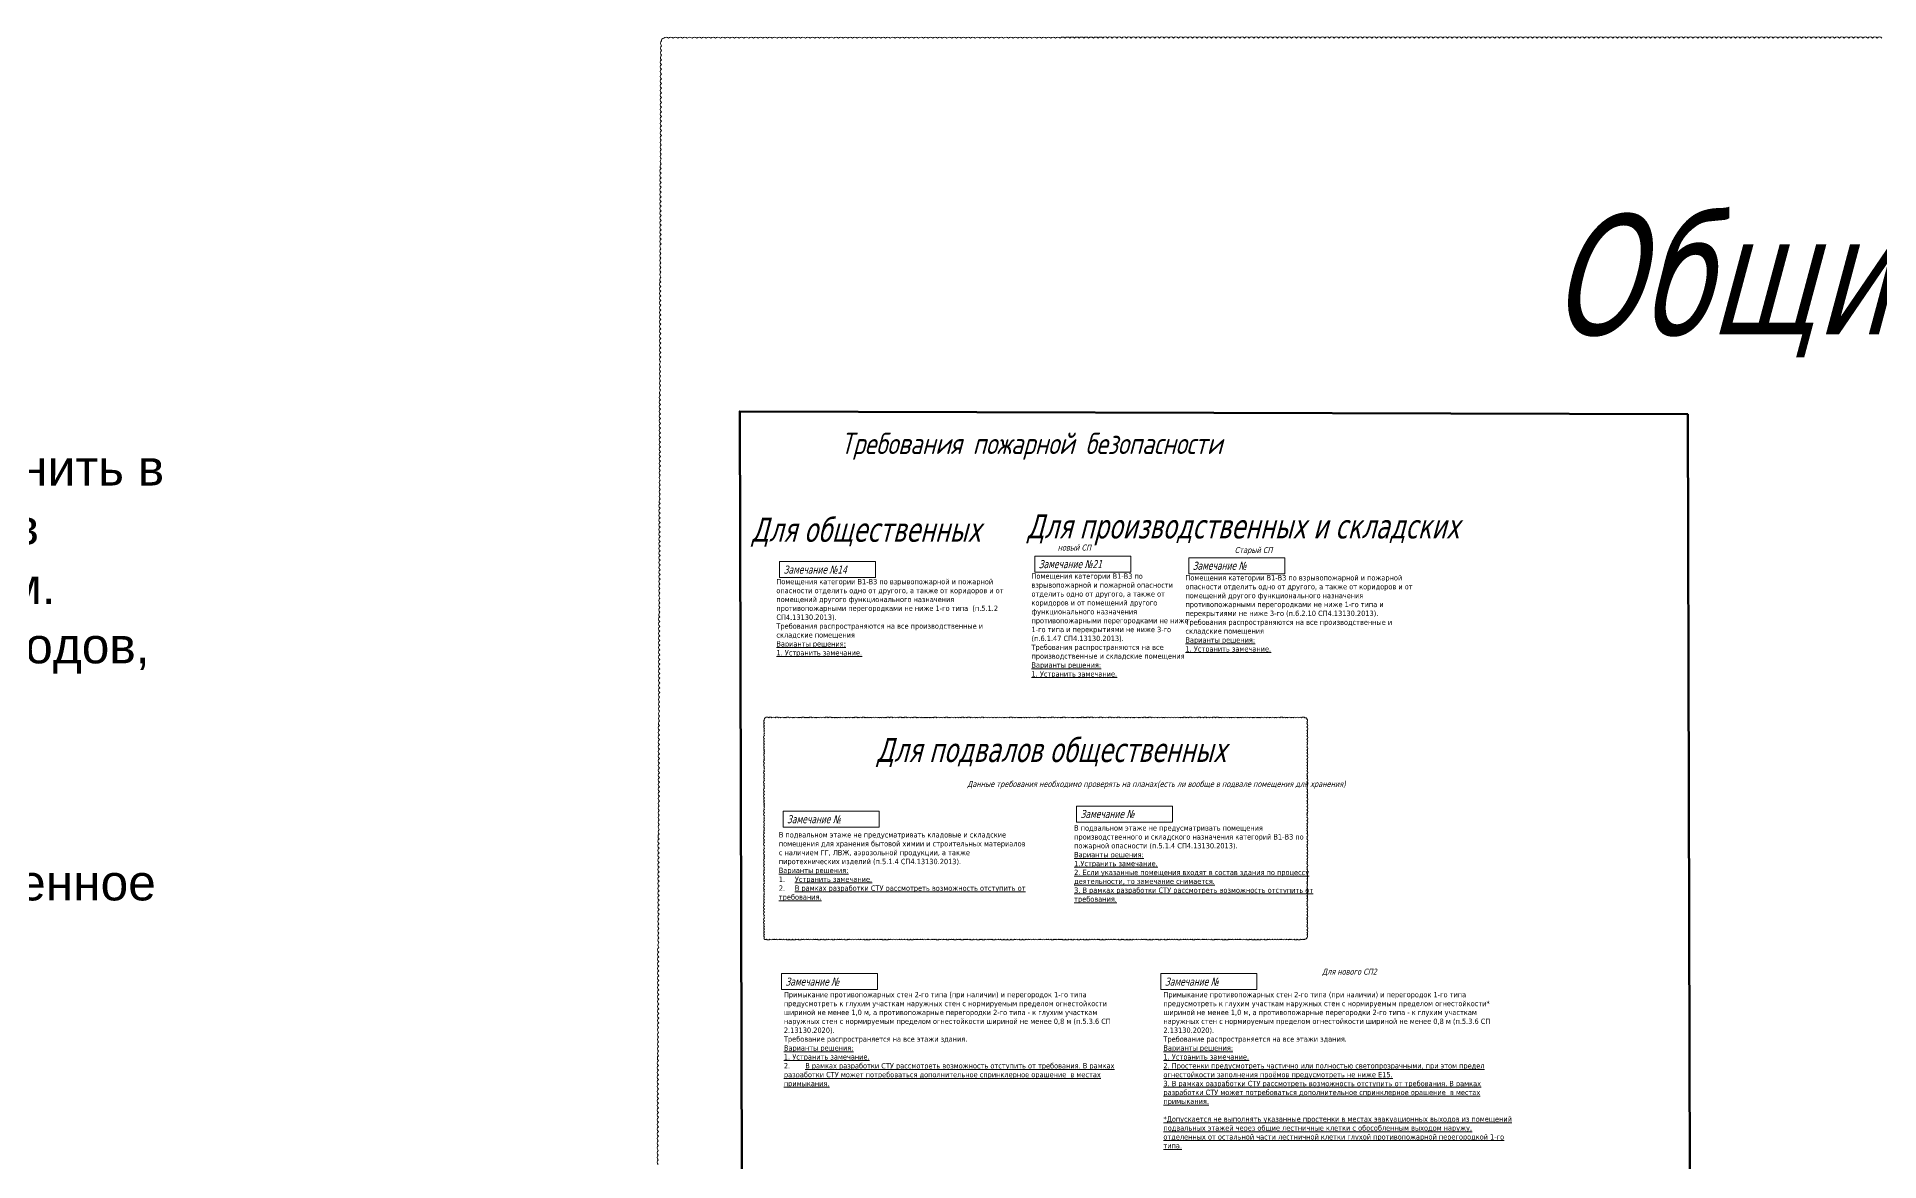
# Model space of a CAD drawing. Header units: millimetres. Extents: x -204396 to 1997851, y -2958255 to 237418.
# Drawn here: x 555848 to 763094, y 110830 to 237327 of the extents above; entities that cross this region are included whole.
import ezdxf

# ---------------------------------------------------------------- set-up
doc = ezdxf.new("R2010")
doc.units = ezdxf.units.MM
for name, color, linetype, lineweight in [('экспертиза', 1, 'Continuous', 0), ('экспертиза ДУ', 1, 'Continuous', 0), ('экспертиза условные обозначения', 1, 'Continuous', 0)]:
    doc.layers.add(name, color=color, linetype=linetype, lineweight=lineweight)
doc.styles.add('mytext', font='isocpeur.ttf', dxfattribs={"width": 0.8, "oblique": 14.999978})
doc.styles.get("Standard").update_dxf_attribs({"font": 'arial.ttf'})
doc.styles.add('ЭКСПЕРТИЗА', font='tahoma.ttf')

msp = doc.modelspace()

# ---------------------------------------------------------------- linework, layer by layer
at = {"layer": 'экспертиза'}
msp.add_lwpolyline([(763398, 237189, 0.5205671), (762867, 237188, 0.5205671), (762336, 237188, 0.5205671), (761805, 237188, 0.5205671), (761274, 237188, 0.5205671), (760743, 237188, 0.5205671), (760212, 237188, 0.5205671), (759680, 237188, 0.5205671), (759149, 237188, 0.5205671), (758618, 237188, 0.5205671), (758087, 237187, 0.5205671), (757556, 237187, 0.5205671), (757025, 237187, 0.5205671), (756494, 237187, 0.5205671), (755962, 237187, 0.5205671), (755431, 237187, 0.5205671), (754900, 237187, 0.5205671), (754369, 237187, 0.5205671), (753838, 237187, 0.5205671), (753307, 237186, 0.5205671), (752776, 237186, 0.5205671), (752244, 237186, 0.5205671), (751713, 237186, 0.5205671), (751182, 237186, 0.5205671), (750651, 237186, 0.5205671), (750120, 237186, 0.5205671), (749589, 237186, 0.5205671), (749058, 237186, 0.5205671), (748526, 237186, 0.5205671), (747995, 237185, 0.5205671), (747464, 237185, 0.5205671), (746933, 237185, 0.5205671), (746402, 237185, 0.5205671), (745871, 237185, 0.5205671), (745340, 237185, 0.5205671), (744809, 237185, 0.5205671), (744277, 237185, 0.5205671), (743746, 237185, 0.5205671), (743215, 237184, 0.5205671), (742684, 237184, 0.5205671), (742153, 237184, 0.5205671), (741622, 237184, 0.5205671), (741091, 237184, 0.5205671), (740559, 237184, 0.5205671), (740028, 237184, 0.5205671), (739497, 237184, 0.5205671), (738966, 237184, 0.5205671), (738435, 237183, 0.5205671), (737904, 237183, 0.5205671), (737373, 237183, 0.5205671), (736841, 237183, 0.5205671), (736310, 237183, 0.5205671), (735779, 237183, 0.5205671), (735248, 237183, 0.5205671), (734717, 237183, 0.5205671), (734186, 237183, 0.5205671), (733655, 237182, 0.5205671), (733123, 237182, 0.5205671), (732592, 237182, 0.5205671), (732061, 237182, 0.5205671), (731530, 237182, 0.5205671), (730999, 237182, 0.5205671), (730468, 237182, 0.5205671), (729937, 237182, 0.5205671), (729405, 237182, 0.5205671), (728874, 237181, 0.5205671), (728343, 237181, 0.5205671), (727812, 237181, 0.5205671), (727281, 237181, 0.5205671), (726750, 237181, 0.5205671), (726219, 237181, 0.5205671), (725688, 237181, 0.5205671), (725156, 237181, 0.5205671), (724625, 237181, 0.5205671), (724094, 237180, 0.5205671), (723563, 237180, 0.5205671), (723032, 237180, 0.5205671), (722501, 237180, 0.5205671), (721970, 237180, 0.5205671), (721438, 237180, 0.5205671), (720907, 237180, 0.5205671), (720376, 237180, 0.5205671), (719845, 237180, 0.5205671), (719314, 237180, 0.5205671), (718783, 237179, 0.5205671), (718252, 237179, 0.5205671), (717720, 237179, 0.5205671), (717189, 237179, 0.5205671), (716658, 237179, 0.5205671), (716127, 237179, 0.5205671), (715596, 237179, 0.5205671), (715065, 237179, 0.5205671), (714534, 237179, 0.5205671), (714002, 237178, 0.5205671), (713471, 237178, 0.5205671), (712940, 237178, 0.5205671), (712409, 237178, 0.5205671), (711878, 237178, 0.5205671), (711347, 237178, 0.5205671), (710816, 237178, 0.5205671), (710284, 237178, 0.5205671), (709753, 237178, 0.5205671), (709222, 237177, 0.5205671), (708691, 237177, 0.5205671), (708160, 237177, 0.5205671), (707629, 237177, 0.5205671), (707098, 237177, 0.5205671), (706567, 237177, 0.5205671), (706035, 237177, 0.5205671), (705504, 237177, 0.5205671), (704973, 237177, 0.5205671), (704442, 237176, 0.5205671), (703911, 237176, 0.5205671), (703380, 237176, 0.5205671), (702849, 237176, 0.5205671), (702317, 237176, 0.5205671), (701786, 237176, 0.5205671), (701255, 237176, 0.5205671), (700724, 237176, 0.5205671), (700193, 237176, 0.5205671), (699662, 237175, 0.5205671), (699131, 237175, 0.5205671), (698599, 237175, 0.5205671), (698068, 237175, 0.5205671), (697537, 237175, 0.5205671), (697006, 237175, 0.5205671), (696475, 237175, 0.5205671), (695944, 237175, 0.5205671), (695413, 237175, 0.5205671), (694881, 237175, 0.5205671), (694350, 237174, 0.5205671), (693819, 237174, 0.5205671), (693288, 237174, 0.5205671), (692757, 237174, 0.5205671), (692226, 237174, 0.5205671), (691695, 237174, 0.5205671), (691163, 237174, 0.5205671), (690632, 237174, 0.5205671), (690101, 237174, 0.5205671), (689570, 237173, 0.5205671), (689039, 237173, 0.5205671), (688508, 237173, 0.5205671), (687977, 237173, 0.5205671), (687446, 237173, 0.5205671), (686914, 237173, 0.5205671), (686383, 237173, 0.5205671), (685852, 237173, 0.5205671), (685321, 237173, 0.5205671), (684790, 237172, 0.5205671), (684259, 237172, 0.5205671), (683728, 237172, 0.5205671), (683196, 237172, 0.5205671), (682665, 237172, 0.5205671), (682134, 237172, 0.5205671), (681603, 237172, 0.5205671), (681072, 237172, 0.5205671), (680541, 237172, 0.5205671), (680010, 237171, 0.5205671), (679478, 237171, 0.5205671), (678947, 237171, 0.5205671), (678416, 237171, 0.5205671), (677885, 237171, 0.5205671), (677354, 237171, 0.5205671), (676823, 237171, 0.5205671), (676292, 237171, 0.5205671), (675760, 237171, 0.5205671), (675229, 237170, 0.5205671), (674698, 237170, 0.5205671), (674167, 237170, 0.5205671), (673636, 237170, 0.5205671), (673105, 237170, 0.5205671), (672574, 237170, 0.5205671), (672042, 237170, 0.5205671), (671511, 237170, 0.5205671), (670980, 237170, 0.5205671), (670449, 237169, 0.5205671), (669918, 237169, 0.5205671), (669387, 237169, 0.5205671), (668856, 237169, 0.5205671), (668325, 237169, 0.5205671), (667793, 237169, 0.5205671), (667262, 237169, 0.5205671), (666731, 237169, 0.5205671), (666200, 237169, 0.5205671), (665669, 237169, 0.5205671), (665138, 237168, 0.5205671), (664607, 237168, 0.5205671), (664075, 237168, 0.5205671), (663544, 237168, 0.5205671), (663013, 237168, 0.5205671), (662482, 237168, 0.5205671), (661951, 237168, 0.5205671), (661420, 237168, 0.5205671), (660889, 237168, 0.5205671), (660357, 237167, 0.5205671), (659826, 237167, 0.5205671), (659295, 237167, 0.5205671), (658764, 237167, 0.5205671), (658233, 237167, 0.5205671), (657702, 237167, 0.5205671), (657171, 237167, 0.5205671), (656639, 237167, 0.5205671), (656108, 237167, 0.5205671), (655577, 237166, 0.5205671), (655046, 237166, 0.5205671), (654515, 237166, 0.5205671), (653984, 237166, 0.5205671), (653453, 237166, 0.5205671), (652922, 237166, 0.5205671), (652390, 237166, 0.5205671), (651859, 237166, 0.5205671), (651328, 237166, 0.5205671), (650797, 237165, 0.5205671), (650266, 237165, 0.5205671), (649735, 237165, 0.5205671), (649204, 237165, 0.5205671), (648672, 237165, 0.5205671), (648141, 237165, 0.5205671), (647610, 237165, 0.5205671), (647079, 237165, 0.5205671), (646548, 237165, 0.5205671), (646017, 237164, 0.5205671), (645486, 237164, 0.5205671), (644954, 237164, 0.5205671), (644423, 237164, 0.5205671), (643892, 237164, 0.5205671), (643361, 237164, 0.5205671), (642830, 237164, 0.5205671), (642299, 237164, 0.5205671), (641768, 237164, 0.5205671), (641236, 237163, 0.5205671), (640705, 237163, 0.5205671), (640174, 237163, 0.5205671), (639643, 237163, 0.5205671), (639112, 237163, 0.5205671), (638581, 237163, 0.5205671), (638050, 237163, 0.5205671), (637518, 237163, 0.5205671), (636987, 237163, 0.5205671), (636456, 237163, 0.5205671), (635925, 237162, 0.5205671), (635394, 237162, 0.5205671), (634863, 237162, 0.5205671), (634332, 237162, 0.5205671), (633801, 237162, 0.5205671), (633269, 237162, 0.5205671), (632738, 237162, 0.5205671), (632207, 237162, 0.5205671), (631676, 237162, 0.5205671), (631145, 237161, 0.5205671), (630614, 237161, 0.5205671), (630083, 237161, 0.5205671), (629551, 237161, 0.5205671), (629020, 237161, 0.5205671), (628489, 237161, 0.5205671), (627958, 237161, 0.5205671), (627427, 237161, 0.5205671), (626896, 237161, 0.5205671), (626365, 237160, 0.5205671), (626130, 236863, 0.5205671), (626129, 236331, 0.5205671), (626127, 235800, 0.5205671), (626126, 235269, 0.5205671), (626124, 234738, 0.5205671), (626122, 234207, 0.5205671), (626121, 233676, 0.5205671), (626119, 233145, 0.5205671), (626118, 232613, 0.5205671), (626116, 232082, 0.5205671), (626114, 231551, 0.5205671), (626113, 231020, 0.5205671), (626111, 230489, 0.5205671), (626110, 229958, 0.5205671), (626108, 229427, 0.5205671), (626107, 228895, 0.5205671), (626105, 228364, 0.5205671), (626103, 227833, 0.5205671), (626102, 227302, 0.5205671), (626100, 226771, 0.5205671), (626099, 226240, 0.5205671), (626097, 225709, 0.5205671), (626095, 225178, 0.5205671), (626094, 224646, 0.5205671), (626092, 224115, 0.5205671), (626091, 223584, 0.5205671), (626089, 223053, 0.5205671), (626087, 222522, 0.5205671), (626086, 221991, 0.5205671), (626084, 221460, 0.5205671), (626083, 220928, 0.5205671), (626081, 220397, 0.5205671), (626079, 219866, 0.5205671), (626078, 219335, 0.5205671), (626076, 218804, 0.5205671), (626075, 218273, 0.5205671), (626073, 217742, 0.5205671), (626071, 217210, 0.5205671), (626070, 216679, 0.5205671), (626068, 216148, 0.5205671), (626067, 215617, 0.5205671), (626065, 215086, 0.5205671), (626064, 214555, 0.5205671), (626062, 214024, 0.5205671), (626060, 213492, 0.5205671), (626059, 212961, 0.5205671), (626057, 212430, 0.5205671), (626056, 211899, 0.5205671), (626054, 211368, 0.5205671), (626052, 210837, 0.5205671), (626051, 210306, 0.5205671), (626049, 209775, 0.5205671), (626048, 209243, 0.5205671), (626046, 208712, 0.5205671), (626044, 208181, 0.5205671), (626043, 207650, 0.5205671), (626041, 207119, 0.5205671), (626040, 206588, 0.5205671), (626038, 206057, 0.5205671), (626036, 205525, 0.5205671), (626035, 204994, 0.5205671), (626033, 204463, 0.5205671), (626032, 203932, 0.5205671), (626030, 203401, 0.5205671), (626028, 202870, 0.5205671), (626027, 202339, 0.5205671), (626025, 201807, 0.5205671), (626024, 201276, 0.5205671), (626022, 200745, 0.5205671), (626020, 200214, 0.5205671), (626019, 199683, 0.5205671), (626017, 199152, 0.5205671), (626016, 198621, 0.5205671), (626014, 198090, 0.5205671), (626013, 197558, 0.5205671), (626011, 197027, 0.5205671), (626009, 196496, 0.5205671), (626008, 195965, 0.5205671), (626006, 195434, 0.5205671), (626005, 194903, 0.5205671), (626003, 194372, 0.5205671), (626001, 193840, 0.5205671), (626000, 193309, 0.5205671), (625998, 192778, 0.5205671), (625997, 192247, 0.5205671), (625995, 191716, 0.5205671), (625993, 191185, 0.5205671), (625992, 190654, 0.5205671), (625990, 190122, 0.5205671), (625989, 189591, 0.5205671), (625987, 189060, 0.5205671), (625985, 188529, 0.5205671), (625984, 187998, 0.5205671), (625982, 187467, 0.5205671), (625981, 186936, 0.5205671), (625979, 186405, 0.5205671), (625977, 185873, 0.5205671), (625976, 185342, 0.5205671), (625974, 184811, 0.5205671), (625973, 184280, 0.5205671), (625971, 183749, 0.5205671), (625970, 183218, 0.5205671), (625968, 182687, 0.5205671), (625966, 182155, 0.5205671), (625965, 181624, 0.5205671), (625963, 181093, 0.5205671), (625962, 180562, 0.5205671), (625960, 180031, 0.5205671), (625958, 179500, 0.5205671), (625957, 178969, 0.5205671), (625955, 178437, 0.5205671), (625954, 177906, 0.5205671), (625952, 177375, 0.5205671), (625950, 176844, 0.5205671), (625949, 176313, 0.5205671), (625947, 175782, 0.5205671), (625946, 175251, 0.5205671), (625944, 174720, 0.5205671), (625942, 174188, 0.5205671), (625941, 173657, 0.5205671), (625939, 173126, 0.5205671), (625938, 172595, 0.5205671), (625936, 172064, 0.5205671), (625934, 171533, 0.5205671), (625933, 171002, 0.5205671), (625931, 170470, 0.5205671), (625930, 169939, 0.5205671), (625928, 169408, 0.5205671), (625926, 168877, 0.5205671), (625925, 168346, 0.5205671), (625923, 167815, 0.5205671), (625922, 167284, 0.5205671), (625920, 166752, 0.5205671), (625919, 166221, 0.5205671), (625917, 165690, 0.5205671), (625915, 165159, 0.5205671), (625914, 164628, 0.5205671), (625912, 164097, 0.5205671), (625911, 163566, 0.5205671), (625909, 163035, 0.5205671), (625907, 162503, 0.5205671), (625906, 161972, 0.5205671), (625904, 161441, 0.5205671), (625903, 160910, 0.5205671), (625901, 160379, 0.5205671), (625899, 159848, 0.5205671), (625898, 159317, 0.5205671), (625896, 158785, 0.5205671), (625895, 158254, 0.5205671), (625893, 157723, 0.5205671), (625891, 157192, 0.5205671), (625890, 156661, 0.5205671), (625888, 156130, 0.5205671), (625887, 155599, 0.5205671), (625885, 155067, 0.5205671), (625883, 154536, 0.5205671), (625882, 154005, 0.5205671), (625880, 153474, 0.5205671), (625879, 152943, 0.5205671), (625877, 152412, 0.5205671), (625876, 151881, 0.5205671), (625874, 151350, 0.5205671), (625872, 150818, 0.5205671), (625871, 150287, 0.5205671), (625869, 149756, 0.5205671), (625868, 149225, 0.5205671), (625866, 148694, 0.5205671), (625864, 148163, 0.5205671), (625863, 147632, 0.5205671), (625861, 147100, 0.5205671), (625860, 146569, 0.5205671), (625858, 146038, 0.5205671), (625856, 145507, 0.5205671), (625855, 144976, 0.5205671), (625853, 144445, 0.5205671), (625852, 143914, 0.5205671), (625850, 143382, 0.5205671), (625848, 142851, 0.5205671), (625847, 142320, 0.5205671), (625845, 141789, 0.5205671), (625844, 141258, 0.5205671), (625842, 140727, 0.5205671), (625840, 140196, 0.5205671), (625839, 139665, 0.5205671), (625837, 139133, 0.5205671), (625836, 138602, 0.5205671), (625834, 138071, 0.5205671), (625833, 137540, 0.5205671), (625831, 137009, 0.5205671), (625829, 136478, 0.5205671), (625828, 135947, 0.5205671), (625826, 135415, 0.5205671), (625825, 134884, 0.5205671), (625823, 134353, 0.5205671), (625821, 133822, 0.5205671), (625820, 133291, 0.5205671), (625818, 132760, 0.5205671), (625817, 132229, 0.5205671), (625815, 131697, 0.5205671), (625813, 131166, 0.5205671), (625812, 130635, 0.5205671), (625810, 130104, 0.5205671), (625809, 129573, 0.5205671), (625807, 129042, 0.5205671), (625805, 128511, 0.5205671), (625804, 127980, 0.5205671), (625802, 127448, 0.5205671), (625801, 126917, 0.5205671), (625799, 126386, 0.5205671), (625797, 125855, 0.5205671), (625796, 125324, 0.5205671), (625794, 124793, 0.5205671), (625793, 124262, 0.5205671), (625791, 123730, 0.5205671), (625789, 123199, 0.5205671), (625788, 122668, 0.5205671), (625786, 122137, 0.5205671), (625785, 121606, 0.5205671), (625783, 121075, 0.5205671), (625782, 120544, 0.5205671), (625780, 120012, 0.5205671), (625778, 119481, 0.5205671), (625777, 118950, 0.5205671), (625775, 118419, 0.5205671), (625774, 117888, 0.5205671), (625772, 117357, 0.5205671), (625770, 116826, 0.5205671), (625769, 116295, 0.5205671), (625767, 115763, 0.5205671), (625766, 115232, 0.5205671), (625764, 114701, 0.5205671), (625762, 114170, 0.5205671), (625761, 113639, 0.5205671), (625759, 113108, 0.5205671), (625758, 112577, 0.5205671), (625756, 112045, 0.5205671), (625754, 111514, 0.5205671), (625753, 110983, 0.5205671), (625751, 110452, 0.5205671)], format="xyb", dxfattribs=at)
at = {"layer": 'экспертиза', "lineweight": 0}
for points in [[(639406, 178283), (650206, 178283), (650206, 176483), (639406, 176483), (639406, 178283)], [(668104, 178901), (678904, 178901), (678904, 177101), (668104, 177101), (668104, 178901)], [(685424, 178716), (696224, 178716), (696224, 176916), (685424, 176916), (685424, 178716)], [(639791, 150200), (650591, 150200), (650591, 148400), (639791, 148400), (639791, 150200)]]:
    msp.add_lwpolyline(points, dxfattribs=at)
at = {"layer": 'экспертиза', "color": 2}
msp.add_lwpolyline([(637699, 135816, -0.5205671), (637699, 136021, -0.5205671), (637699, 136343, -0.5205671), (637699, 136624, -0.5205671), (637699, 136933, -0.5205671), (637699, 137228, -0.5205671), (637699, 137504, -0.5205671), (637699, 137869, -0.5205671), (637699, 138223, -0.5205671), (637699, 138479, -0.5205671), (637699, 138829, -0.5205671), (637699, 139175, -0.5205671), (637699, 139552, -0.5205671), (637699, 139933, -0.5205671), (637699, 140244, -0.5205671), (637699, 140540, -0.5205671), (637699, 140864, -0.5205671), (637699, 141113, -0.5205671), (637699, 141393, -0.5205671), (637699, 141752, -0.5205671), (637699, 142114, -0.5205671), (637699, 142366, -0.5205671), (637699, 142670, -0.5205671), (637699, 142901, -0.5205671), (637699, 143278, -0.5205671), (637699, 143612, -0.5205671), (637699, 143858, -0.5205671), (637699, 144200, -0.5205671), (637699, 144525, -0.5205671), (637699, 144885, -0.5205671), (637699, 145091, -0.5205671), (637699, 145293, -0.5205671), (637699, 145646, -0.5205671), (637699, 146025, -0.5205671), (637699, 146290, -0.5205671), (637699, 146689, -0.5205671), (637699, 146987, -0.5205671), (637699, 147348, -0.5205671), (637699, 147730, -0.5205671), (637699, 148058, -0.5205671), (637699, 148312, -0.5205671), (637699, 148613, -0.5205671), (637699, 148839, -0.5205671), (637699, 149173, -0.5205671), (637699, 149415, -0.5205671), (637699, 149674, -0.5205671), (637699, 150040, -0.5205671), (637699, 150387, -0.5205671), (637699, 150640, -0.5205671), (637699, 150867, -0.5205671), (637699, 151081, -0.5205671), (637699, 151376, -0.5205671), (637699, 151689, -0.5205671), (637699, 152077, -0.5205671), (637699, 152419, -0.5205671), (637699, 152788, -0.5205671), (637699, 153019, -0.5205671), (637699, 153297, -0.5205671), (637699, 153651, -0.5205671), (637699, 153887, -0.5205671), (637699, 154158, -0.5205671), (637699, 154358, -0.5205671), (637699, 154711, -0.5205671), (637699, 154965, -0.5205671), (637699, 155208, -0.5205671), (637699, 155594, -0.5205671), (637699, 155970, -0.5205671), (637699, 156180, -0.5205671), (637699, 156384, -0.5205671), (637699, 156678, -0.5205671), (637699, 156910, -0.5205671), (637699, 157126, -0.5205671), (637699, 157433, -0.5205671), (637699, 157748, -0.5205671), (637699, 158066, -0.5205671), (637699, 158353, -0.5205671), (637699, 158727, -0.5205671), (637699, 158989, -0.5205671), (637699, 159249, -0.5205671), (637699, 159500, -0.5205671), (637699, 159815, -0.5205671), (637699, 160153, -0.5205671), (637699, 160489, -0.5205671), (637786, 160696, -0.5205671), (638184, 160696, -0.5205671), (638544, 160696, -0.5205671), (638889, 160696, -0.5205671), (639285, 160696, -0.5205671), (639556, 160696, -0.5205671), (639865, 160696, -0.5205671), (640122, 160696, -0.5205671), (640503, 160696, -0.5205671), (640851, 160696, -0.5205671), (641057, 160696, -0.5205671), (641391, 160696, -0.5205671), (641593, 160696, -0.5205671), (641850, 160696, -0.5205671), (642230, 160696, -0.5205671), (642470, 160696, -0.5205671), (642685, 160696, -0.5205671), (643057, 160696, -0.5205671), (643366, 160696, -0.5205671), (643604, 160696, -0.5205671), (643846, 160696, -0.5205671), (644163, 160696, -0.5205671), (644496, 160696, -0.5205671), (644877, 160696, -0.5205671), (645269, 160696, -0.5205671), (645523, 160696, -0.5205671), (645725, 160696, -0.5205671), (645926, 160696, -0.5205671), (646160, 160696, -0.5205671), (646435, 160696, -0.5205671), (646778, 160696, -0.5205671), (646999, 160696, -0.5205671), (647282, 160696, -0.5205671), (647562, 160696, -0.5205671), (647795, 160696, -0.5205671), (648161, 160696, -0.5205671), (648364, 160696, -0.5205671), (648635, 160696, -0.5205671), (648996, 160696, -0.5205671), (649197, 160696, -0.5205671), (649492, 160696, -0.5205671), (649739, 160696, -0.5205671), (650087, 160696, -0.5205671), (650381, 160696, -0.5205671), (650636, 160696, -0.5205671), (650860, 160696, -0.5205671), (651183, 160696, -0.5205671), (651406, 160696, -0.5205671), (651777, 160696, -0.5205671), (652156, 160696, -0.5205671), (652478, 160696, -0.5205671), (652772, 160696, -0.5205671), (653151, 160696, -0.5205671), (653372, 160696, -0.5205671), (653763, 160696, -0.5205671), (654112, 160696, -0.5205671), (654409, 160696, -0.5205671), (654801, 160696, -0.5205671), (655001, 160696, -0.5205671), (655278, 160696, -0.5205671), (655561, 160696, -0.5205671), (655788, 160696, -0.5205671), (655994, 160696, -0.5205671), (656217, 160696, -0.5205671), (656465, 160696, -0.5205671), (656717, 160696, -0.5205671), (657097, 160696, -0.5205671), (657435, 160696, -0.5205671), (657675, 160696, -0.5205671), (658008, 160696, -0.5205671), (658383, 160696, -0.5205671), (658592, 160696, -0.5205671), (658946, 160696, -0.5205671), (659241, 160696, -0.5205671), (659539, 160696, -0.5205671), (659804, 160696, -0.5205671), (660177, 160696, -0.5205671), (660483, 160696, -0.5205671), (660868, 160696, -0.5205671), (661134, 160696, -0.5205671), (661427, 160696, -0.5205671), (661662, 160696, -0.5205671), (662021, 160696, -0.5205671), (662395, 160696, -0.5205671), (662749, 160696, -0.5205671), (663035, 160696, -0.5205671), (663372, 160696, -0.5205671), (663709, 160696, -0.5205671), (664014, 160696, -0.5205671), (664341, 160696, -0.5205671), (664625, 160696, -0.5205671), (664882, 160696, -0.5205671), (665220, 160696, -0.5205671), (665619, 160696, -0.5205671), (665917, 160696, -0.5205671), (666195, 160696, -0.5205671), (666426, 160696, -0.5205671), (666664, 160696, -0.5205671), (666943, 160696, -0.5205671), (667219, 160696, -0.5205671), (667530, 160696, -0.5205671), (667821, 160696, -0.5205671), (668121, 160696, -0.5205671), (668411, 160696, -0.5205671), (668799, 160696, -0.5205671), (669047, 160696, -0.5205671), (669283, 160696, -0.5205671), (669639, 160696, -0.5205671), (669915, 160696, -0.5205671), (670310, 160696, -0.5205671), (670650, 160696, -0.5205671), (670948, 160696, -0.5205671), (671198, 160696, -0.5205671), (671576, 160696, -0.5205671), (671929, 160696, -0.5205671), (672261, 160696, -0.5205671), (672510, 160696, -0.5205671), (672826, 160696, -0.5205671), (673043, 160696, -0.5205671), (673287, 160696, -0.5205671), (673661, 160696, -0.5205671), (673895, 160696, -0.5205671), (674280, 160696, -0.5205671), (674674, 160696, -0.5205671), (674970, 160696, -0.5205671), (675318, 160696, -0.5205671), (675715, 160696, -0.5205671), (676017, 160696, -0.5205671), (676349, 160696, -0.5205671), (676741, 160696, -0.5205671), (677056, 160696, -0.5205671), (677332, 160696, -0.5205671), (677711, 160696, -0.5205671), (678021, 160696, -0.5205671), (678312, 160696, -0.5205671), (678540, 160696, -0.5205671), (678824, 160696, -0.5205671), (679120, 160696, -0.5205671), (679368, 160696, -0.5205671), (679727, 160696, -0.5205671), (679968, 160696, -0.5205671), (680280, 160696, -0.5205671), (680647, 160696, -0.5205671), (680874, 160696, -0.5205671), (681244, 160696, -0.5205671), (681522, 160696, -0.5205671), (681863, 160696, -0.5205671), (682169, 160696, -0.5205671), (682475, 160696, -0.5205671), (682712, 160696, -0.5205671), (683006, 160696, -0.5205671), (683352, 160696, -0.5205671), (683672, 160696, -0.5205671), (683987, 160696, -0.5205671), (684331, 160696, -0.5205671), (684549, 160696, -0.5205671), (684761, 160696, -0.5205671), (685122, 160696, -0.5205671), (685410, 160696, -0.5205671), (685805, 160696, -0.5205671), (686108, 160696, -0.5205671), (686410, 160696, -0.5205671), (686788, 160696, -0.5205671), (687104, 160696, -0.5205671), (687465, 160696, -0.5205671), (687752, 160696, -0.5205671), (688058, 160696, -0.5205671), (688453, 160696, -0.5205671), (688840, 160696, -0.5205671), (689096, 160696, -0.5205671), (689424, 160696, -0.5205671), (689769, 160696, -0.5205671), (690068, 160696, -0.5205671), (690281, 160696, -0.5205671), (690536, 160696, -0.5205671), (690878, 160696, -0.5205671), (691112, 160696, -0.5205671), (691350, 160696, -0.5205671), (691616, 160696, -0.5205671), (691930, 160696, -0.5205671), (692250, 160696, -0.5205671), (692564, 160696, -0.5205671), (692791, 160696, -0.5205671), (693094, 160696, -0.5205671), (693311, 160696, -0.5205671), (693515, 160696, -0.5205671), (693821, 160696, -0.5205671), (694164, 160696, -0.5205671), (694460, 160696, -0.5205671), (694720, 160696, -0.5205671), (695078, 160696, -0.5205671), (695315, 160696, -0.5205671), (695672, 160696, -0.5205671), (696056, 160696, -0.5205671), (696322, 160696, -0.5205671), (696575, 160696, -0.5205671), (696907, 160696, -0.5205671), (697157, 160696, -0.5205671), (697470, 160696, -0.5205671), (697810, 160696, -0.5205671), (698106, 160696, -0.5205671), (698485, 160696, -0.5205671), (698722, 160561, -0.5205671), (698722, 160291, -0.5205671), (698722, 160054, -0.5205671), (698722, 159669, -0.5205671), (698722, 159273, -0.5205671), (698722, 158961, -0.5205671), (698722, 158679, -0.5205671), (698722, 158287, -0.5205671), (698722, 157907, -0.5205671), (698722, 157652, -0.5205671), (698722, 157411, -0.5205671), (698722, 157071, -0.5205671), (698722, 156782, -0.5205671), (698722, 156427, -0.5205671), (698722, 156037, -0.5205671), (698722, 155668, -0.5205671), (698722, 155345, -0.5205671), (698722, 155081, -0.5205671), (698722, 154767, -0.5205671), (698722, 154373, -0.5205671), (698722, 154167, -0.5205671), (698722, 153880, -0.5205671), (698722, 153519, -0.5205671), (698722, 153232, -0.5205671), (698722, 152950, -0.5205671), (698722, 152720, -0.5205671), (698722, 152400, -0.5205671), (698722, 152042, -0.5205671), (698722, 151757, -0.5205671), (698722, 151364, -0.5205671), (698722, 151096, -0.5205671), (698722, 150748, -0.5205671), (698722, 150361, -0.5205671), (698722, 149993, -0.5205671), (698722, 149791, -0.5205671), (698722, 149550, -0.5205671), (698722, 149160, -0.5205671), (698722, 148769, -0.5205671), (698722, 148560, -0.5205671), (698722, 148258, -0.5205671), (698722, 148020, -0.5205671), (698722, 147710, -0.5205671), (698722, 147329, -0.5205671), (698722, 147090, -0.5205671), (698722, 146736, -0.5205671), (698722, 146411, -0.5205671), (698722, 146186, -0.5205671), (698722, 145880, -0.5205671), (698722, 145528, -0.5205671), (698722, 145171, -0.5205671), (698722, 144784, -0.5205671), (698722, 144536, -0.5205671), (698722, 144301, -0.5205671), (698722, 143912, -0.5205671), (698722, 143676, -0.5205671), (698722, 143383, -0.5205671), (698722, 143148, -0.5205671), (698722, 142882, -0.5205671), (698722, 142568, -0.5205671), (698722, 142268, -0.5205671), (698722, 142067, -0.5205671), (698722, 141798, -0.5205671), (698722, 141585, -0.5205671), (698722, 141312, -0.5205671), (698722, 141028, -0.5205671), (698722, 140671, -0.5205671), (698722, 140378, -0.5205671), (698722, 140046, -0.5205671), (698722, 139804, -0.5205671), (698722, 139594, -0.5205671), (698722, 139228, -0.5205671), (698722, 138861, -0.5205671), (698722, 138558, -0.5205671), (698722, 138218, -0.5205671), (698722, 138015, -0.5205671), (698722, 137748, -0.5205671), (698722, 137443, -0.5205671), (698722, 137227, -0.5205671), (698722, 136865, -0.5205671), (698722, 136521, -0.5205671), (698722, 136263, -0.5205671), (698722, 135985, -0.5205671), (698494, 135816, -0.5205671), (698260, 135816, -0.5205671), (698009, 135816, -0.5205671), (697643, 135816, -0.5205671), (697279, 135816, -0.5205671), (696968, 135816, -0.5205671), (696726, 135816, -0.5205671), (696462, 135816, -0.5205671), (696207, 135816, -0.5205671), (695907, 135816, -0.5205671), (695661, 135816, -0.5205671), (695402, 135816, -0.5205671), (695100, 135816, -0.5205671), (694798, 135816, -0.5205671), (694518, 135816, -0.5205671), (694286, 135816, -0.5205671), (693920, 135816, -0.5205671), (693582, 135816, -0.5205671), (693218, 135816, -0.5205671), (692834, 135816, -0.5205671), (692473, 135816, -0.5205671), (692261, 135816, -0.5205671), (691916, 135816, -0.5205671), (691628, 135816, -0.5205671), (691301, 135816, -0.5205671), (691088, 135816, -0.5205671), (690858, 135816, -0.5205671), (690646, 135816, -0.5205671), (690349, 135816, -0.5205671), (690105, 135816, -0.5205671), (689893, 135816, -0.5205671), (689528, 135816, -0.5205671), (689152, 135816, -0.5205671), (688854, 135816, -0.5205671), (688583, 135816, -0.5205671), (688360, 135816, -0.5205671), (687980, 135816, -0.5205671), (687696, 135816, -0.5205671), (687371, 135816, -0.5205671), (687164, 135816, -0.5205671), (686920, 135816, -0.5205671), (686612, 135816, -0.5205671), (686400, 135816, -0.5205671), (686159, 135816, -0.5205671), (685800, 135816, -0.5205671), (685593, 135816, -0.5205671), (685294, 135816, -0.5205671), (685020, 135816, -0.5205671), (684784, 135816, -0.5205671), (684517, 135816, -0.5205671), (684142, 135816, -0.5205671), (683834, 135816, -0.5205671), (683576, 135816, -0.5205671), (683281, 135816, -0.5205671), (683042, 135816, -0.5205671), (682663, 135816, -0.5205671), (682331, 135816, -0.5205671), (681938, 135816, -0.5205671), (681714, 135816, -0.5205671), (681434, 135816, -0.5205671), (681051, 135816, -0.5205671), (680656, 135816, -0.5205671), (680366, 135816, -0.5205671), (680127, 135816, -0.5205671), (679810, 135816, -0.5205671), (679495, 135816, -0.5205671), (679178, 135816, -0.5205671), (678832, 135816, -0.5205671), (678457, 135816, -0.5205671), (678069, 135816, -0.5205671), (677858, 135816, -0.5205671), (677498, 135816, -0.5205671), (677162, 135816, -0.5205671), (676953, 135816, -0.5205671), (676655, 135816, -0.5205671), (676387, 135816, -0.5205671), (676121, 135816, -0.5205671), (675725, 135816, -0.5205671), (675355, 135816, -0.5205671), (675112, 135816, -0.5205671), (674840, 135816, -0.5205671), (674578, 135816, -0.5205671), (674278, 135816, -0.5205671), (673920, 135816, -0.5205671), (673544, 135816, -0.5205671), (673236, 135816, -0.5205671), (672872, 135816, -0.5205671), (672553, 135816, -0.5205671), (672203, 135816, -0.5205671), (671946, 135816, -0.5205671), (671557, 135816, -0.5205671), (671192, 135816, -0.5205671), (670961, 135816, -0.5205671), (670741, 135816, -0.5205671), (670465, 135816, -0.5205671), (670264, 135816, -0.5205671), (669898, 135816, -0.5205671), (669604, 135816, -0.5205671), (669389, 135816, -0.5205671), (669088, 135816, -0.5205671), (668789, 135816, -0.5205671), (668563, 135816, -0.5205671), (668226, 135816, -0.5205671), (667957, 135816, -0.5205671), (667616, 135816, -0.5205671), (667396, 135816, -0.5205671), (667091, 135816, -0.5205671), (666710, 135816, -0.5205671), (666352, 135816, -0.5205671), (666043, 135816, -0.5205671), (665813, 135816, -0.5205671), (665433, 135816, -0.5205671), (665034, 135816, -0.5205671), (664639, 135816, -0.5205671), (664270, 135816, -0.5205671), (663977, 135816, -0.5205671), (663684, 135816, -0.5205671), (663316, 135816, -0.5205671), (663104, 135816, -0.5205671), (662811, 135816, -0.5205671), (662540, 135816, -0.5205671), (662152, 135816, -0.5205671), (661922, 135816, -0.5205671), (661525, 135816, -0.5205671), (661220, 135816, -0.5205671), (660847, 135816, -0.5205671), (660588, 135816, -0.5205671), (660357, 135816, -0.5205671), (660129, 135816, -0.5205671), (659756, 135816, -0.5205671), (659556, 135816, -0.5205671), (659318, 135816, -0.5205671), (658963, 135816, -0.5205671), (658728, 135816, -0.5205671), (658487, 135816, -0.5205671), (658124, 135816, -0.5205671), (657896, 135816, -0.5205671), (657611, 135816, -0.5205671), (657364, 135816, -0.5205671), (656968, 135816, -0.5205671), (656737, 135816, -0.5205671), (656525, 135816, -0.5205671), (656204, 135816, -0.5205671), (655996, 135816, -0.5205671), (655697, 135816, -0.5205671), (655423, 135816, -0.5205671), (655206, 135816, -0.5205671), (654955, 135816, -0.5205671), (654713, 135816, -0.5205671), (654483, 135816, -0.5205671), (654110, 135816, -0.5205671), (653739, 135816, -0.5205671), (653397, 135816, -0.5205671), (653102, 135816, -0.5205671), (652838, 135816, -0.5205671), (652555, 135816, -0.5205671), (652228, 135816, -0.5205671), (651890, 135816, -0.5205671), (651656, 135816, -0.5205671), (651261, 135816, -0.5205671), (650898, 135816, -0.5205671), (650677, 135816, -0.5205671), (650365, 135816, -0.5205671), (650080, 135816, -0.5205671), (649875, 135816, -0.5205671), (649592, 135816, -0.5205671), (649219, 135816, -0.5205671), (648870, 135816, -0.5205671), (648550, 135816, -0.5205671), (648267, 135816, -0.5205671), (647928, 135816, -0.5205671), (647614, 135816, -0.5205671), (647279, 135816, -0.5205671), (647073, 135816, -0.5205671), (646680, 135816, -0.5205671), (646349, 135816, -0.5205671), (646140, 135816, -0.5205671), (645909, 135816, -0.5205671), (645619, 135816, -0.5205671), (645265, 135816, -0.5205671), (644955, 135816, -0.5205671), (644679, 135816, -0.5205671), (644329, 135816, -0.5205671), (644029, 135816, -0.5205671), (643664, 135816, -0.5205671), (643441, 135816, -0.5205671), (643233, 135816, -0.5205671), (642917, 135816, -0.5205671), (642642, 135816, -0.5205671), (642410, 135816, -0.5205671), (642107, 135816, -0.5205671), (641871, 135816, -0.5205671), (641484, 135816, -0.5205671), (641244, 135816, -0.5205671), (640848, 135816, -0.5205671), (640492, 135816, -0.5205671), (640127, 135816, -0.5205671), (639859, 135816, -0.5205671), (639575, 135816, -0.5205671), (639357, 135816, -0.5205671), (639058, 135816, -0.5205671), (638835, 135816, -0.5205671), (638631, 135816, -0.5205671), (638314, 135816, -0.5205671), (637940, 135816, -0.5205671)], format="xyb", close=True, dxfattribs=at)
at = {"layer": 'экспертиза', "lineweight": 0, "elevation": 0}
msp.add_lwpolyline([(672811, 150787), (683611, 150787), (683611, 148987), (672811, 148987), (672811, 150787)], dxfattribs=at)
at = {"layer": 'экспертиза', "lineweight": 0, "transparency": 33554687}
for points in [[(639612, 131925), (650412, 131925), (650412, 130125), (639612, 130125), (639612, 131925)], [(682303, 131925), (693103, 131925), (693103, 130125), (682303, 130125), (682303, 131925)]]:
    msp.add_lwpolyline(points, dxfattribs=at)
at = {"layer": 'экспертиза условные обозначения', "lineweight": 50}
msp.add_lwpolyline([(742092, -4970), (635458, -4654), (634921, 195186), (741556, 194869)], close=True, dxfattribs=at)

# ---------------------------------------------------------------- texts
at = {"layer": 'экспертиза', "color": 2, "lineweight": 0, "style": 'ЭКСПЕРТИЗА', "oblique": 14.99998, "width": 0.8}
for s, height, p in [('Общие требования выдаваемые на планах', 13500, (726055, 203842)), ('новый СП', 675, (670683, 179533)), ('Старый СП', 675, (690591, 179250)), ('Данные требования необходимо проверять на планах(есть ли вообще в подвале помещения для хранения)', 675, (660505, 152925)), ('Для нового СП2', 675, (700410, 131813))]:
    msp.add_text(s, height=height, dxfattribs=at).set_placement(p)
at = {"layer": 'экспертиза', "lineweight": 0, "style": 'ЭКСПЕРТИЗА', "oblique": 14.99998, "width": 0.8}
for s, p in [('Замечание №21', (668554, 177551)), ('Замечание №', (685874, 177366)), ('Замечание №14', (639856, 176933)), ('Замечание №', (640241, 148850)), ('Замечание №', (673261, 149437))]:
    msp.add_text(s, height=900, dxfattribs=at).set_placement(p)
at = {"layer": 'экспертиза', "lineweight": 0, "ltscale": 100, "transparency": 33554687, "style": 'ЭКСПЕРТИЗА', "oblique": 14.99998, "width": 0.8}
for p in [(640062, 130575), (682753, 130575)]:
    msp.add_text('Замечание №', height=900, dxfattribs=at).set_placement(p)
at = {"layer": 'экспертиза', "insert": (358508, 204179), "char_height": 4000, "attachment_point": 1}
msp.add_mtext_dynamic_manual_height_columns('\\pi-12000,l16000,t16000;{\\C2;1.^IЗамечания берутся строго из шаблона\\P2.^IЕсли нужного замечания нет, необходимо сформировать замечание самостоятельно, пропустить его через чат "Вычищаем дурь" и сохранить в шаблоне. }То что надо актуализировать в зависимости от параметров объекта выделять в замечании и вариантах решения жёлтым цветом.\\P\\pl20000,t20000;{\\C2;2.1.^IРисками мы можем снять только: количество выходов, ширину выходов, ширину путей эвакуации, и то, не менее минимальных по нормам, рассредоточенность, расстояние по путям\\~эвакуации.. (СВ)\\P\\pl16000,t16000;3.^IКаждое замечание необходимо обязательно актуализировать под текущий объект и ситуацию. }Особое внимание обращать на выделенное жёлтым для актуализации.', width=211225.21, gutter_width=12.5, heights=[213271], dxfattribs=at)
at = {"layer": 'экспертиза', "color": 6, "lineweight": 50, "insert": (646280, 192784), "char_height": 2400, "attachment_point": 1, "style": 'mytext'}
msp.add_mtext_dynamic_manual_height_columns('\\C256;Требования пожарной безопасности', width=70447.17, gutter_width=34720, heights=[0], dxfattribs=at)
at = {"layer": 'экспертиза', "lineweight": 0, "ltscale": 100, "char_height": 600, "attachment_point": 1, "style": 'ЭКСПЕРТИЗА'}
for s, insert, width in [('Помещения категории В1-В3 по взрывопожарной и пожарной опасности отделить одно от другого, а также от коридоров и от помещений другого функционального назначения противопожарными перегородками не ниже 1-го типа  (п.5.1.2 СП4.13130.2013).\\PТребования распространяются на все производственные и складские помещения\\P{\\L\\C6;Варианты решения:\\P1. Устранить замечание.}', (639041, 176333), 26265.23), ('Помещения категории В1-В3 по взрывопожарной и пожарной опасности отделить одно от другого, а также от коридоров и от помещений другого функционального назначения противопожарными перегородками не ниже 1-го типа и перекрытиями не ниже 3-го (п.6.1.47 СП4.13130.2013).\\PТребования распространяются на все производственные и складские помещения\\P{\\L\\C6;Варианты решения:\\P1. Устранить замечание.}', (667739, 176951), 18179.38), ('Помещения категории В1-В3 по взрывопожарной и пожарной опасности отделить одно от другого, а также от коридоров и от помещений другого функционального назначения противопожарными перегородками не ниже 1-го типа и перекрытиями не ниже 3-го (п.6.2.10 СП4.13130.2013).\\PТребования распространяются на все производственные и складские помещения\\P{\\L\\C6;Варианты решения:\\P1. Устранить замечание.}', (685059, 176767), 26265.23), ('В подвальном этаже не предусматривать кладовые и складские помещения для хранения бытовой химии и строительных материалов с наличием ГГ, ЛВЖ, аэрозольной продукции, а также пиротехнических изделий (п.5.1.4 СП4.13130.2013).\\P{\\L\\C6;Варианты решения:\\P\\pt1800;\\l1.^I\\LУстранить замечание.\\P\\l2.^I\\LВ рамках разработки СТУ рассмотреть возможность отступить от требования.}', (639318, 147847), 26836.95), ('В подвальном этаже не предусматривать помещения производственного и складского назначения категорий В1-В3 по пожарной опасности (п.5.1.4 СП4.13130.2013).\\P{\\L\\C6;Варианты решения:\\P1.Устранить замечание.\\P2. Если указанные помещения входят в состав здания по процессу деятельности, то замечание снимается.\\P3. В рамках разработки СТУ рассмотреть возможность отступить от требования.}', (672536, 148618), 26836.95), ('Примыкание противопожарных стен 2-го типа (при наличии) и перегородок 1-го типа предусмотреть к глухим участкам наружных стен с нормируемым пределом огнестойкости шириной не менее 1,0 м, а противопожарные перегородки 2-го типа - к глухим участкам наружных стен с нормируемым пределом огнестойкости шириной не менее 0,8 м (п.5.3.6 СП 2.13130.2020).\\P\\pt1200;Требование распространяется на все этажи здания.\\P{\\L\\C6;Варианты решения:\\P1. Устранить замечание. \\P\\ptz;\\l2.^I\\LВ рамках разработки СТУ рассмотреть возможность отступить от требования. В рамках разработки СТУ может потребоваться дополнительное спринклерное орашение  в местах примыкания.}', (639888, 129867), 37498.32), ('Примыкание противопожарных стен 2-го типа (при наличии) и перегородок 1-го типа предусмотреть к глухим участкам наружных стен с нормируемым пределом огнестойкости* шириной не менее 1,0 м, а противопожарные перегородки 2-го типа - к глухим участкам наружных стен с нормируемым пределом огнестойкости шириной не менее 0,8 м (п.5.3.6 СП 2.13130.2020).\\P\\pt1200;Требование распространяется на все этажи здания.\\P{\\L\\C6;Варианты решения:\\P1. Устранить замечание. \\P\\ptz;2. Простенки предусмотреть частично или полностью светопрозрачными, при этом предел огнестойкости заполнения проёмов предусмотреть не ниже \\C2;E15.\\P\\C6;3. В рамках разработки СТУ рассмотреть возможность отступить от требования. В рамках разработки СТУ может потребоваться дополнительное спринклерное орашение  в местах примыкания.\\P\\P*Допускается не выполнять указанные простенки в местах эвакуационных выходов из помещений подвальных этажей через общие лестничные клетки с обособленным выходом наружу, отделенных от остальной части лестничной клетки глухой противопожарной перегородкой 1-го типа.}', (682579, 129867), 37498.32)]:
    msp.add_mtext(s, dxfattribs=dict(at, insert=insert, width=width))
at = {"layer": 'экспертиза ДУ', "color": 2, "lineweight": 0, "style": 'ЭКСПЕРТИЗА', "oblique": 14.99998, "width": 0.8}
for s, p in [('Для общественных', (636174, 180530)), ('Для производственных и складских', (667165, 180905)), ('Для подвалов общественных', (650247, 155751))]:
    msp.add_text(s, height=2700, dxfattribs=at).set_placement(p)

doc.saveas('drawing.dxf')
